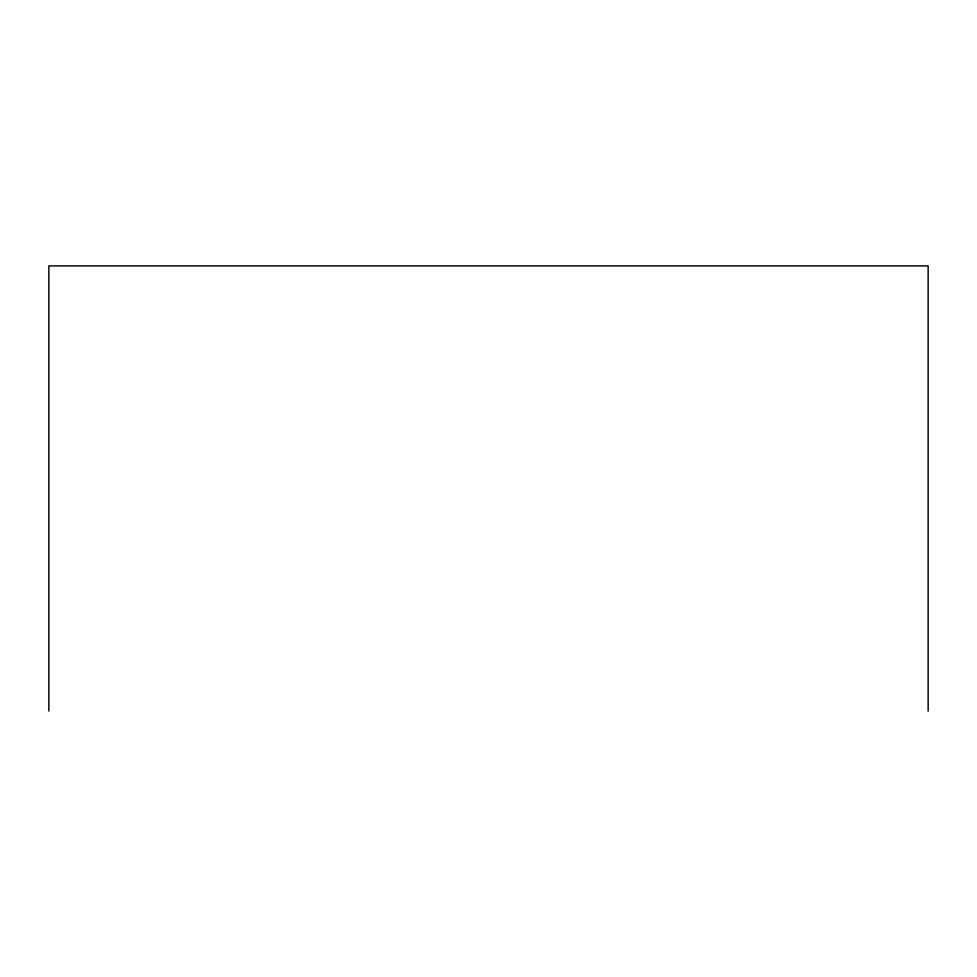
<?xml version="1.0" encoding="UTF-8"?>
<svg xmlns="http://www.w3.org/2000/svg" width="977" height="977" viewBox="0 0 977 977"><rect width="100%" height="100%" fill="white"/><g stroke="black" fill="none" stroke-linecap="round" stroke-linejoin="round"><path stroke-width="1.47" d="M928.15 711.097L928.15 265.903L48.85 265.903L48.85 711.097"/></g></svg>
